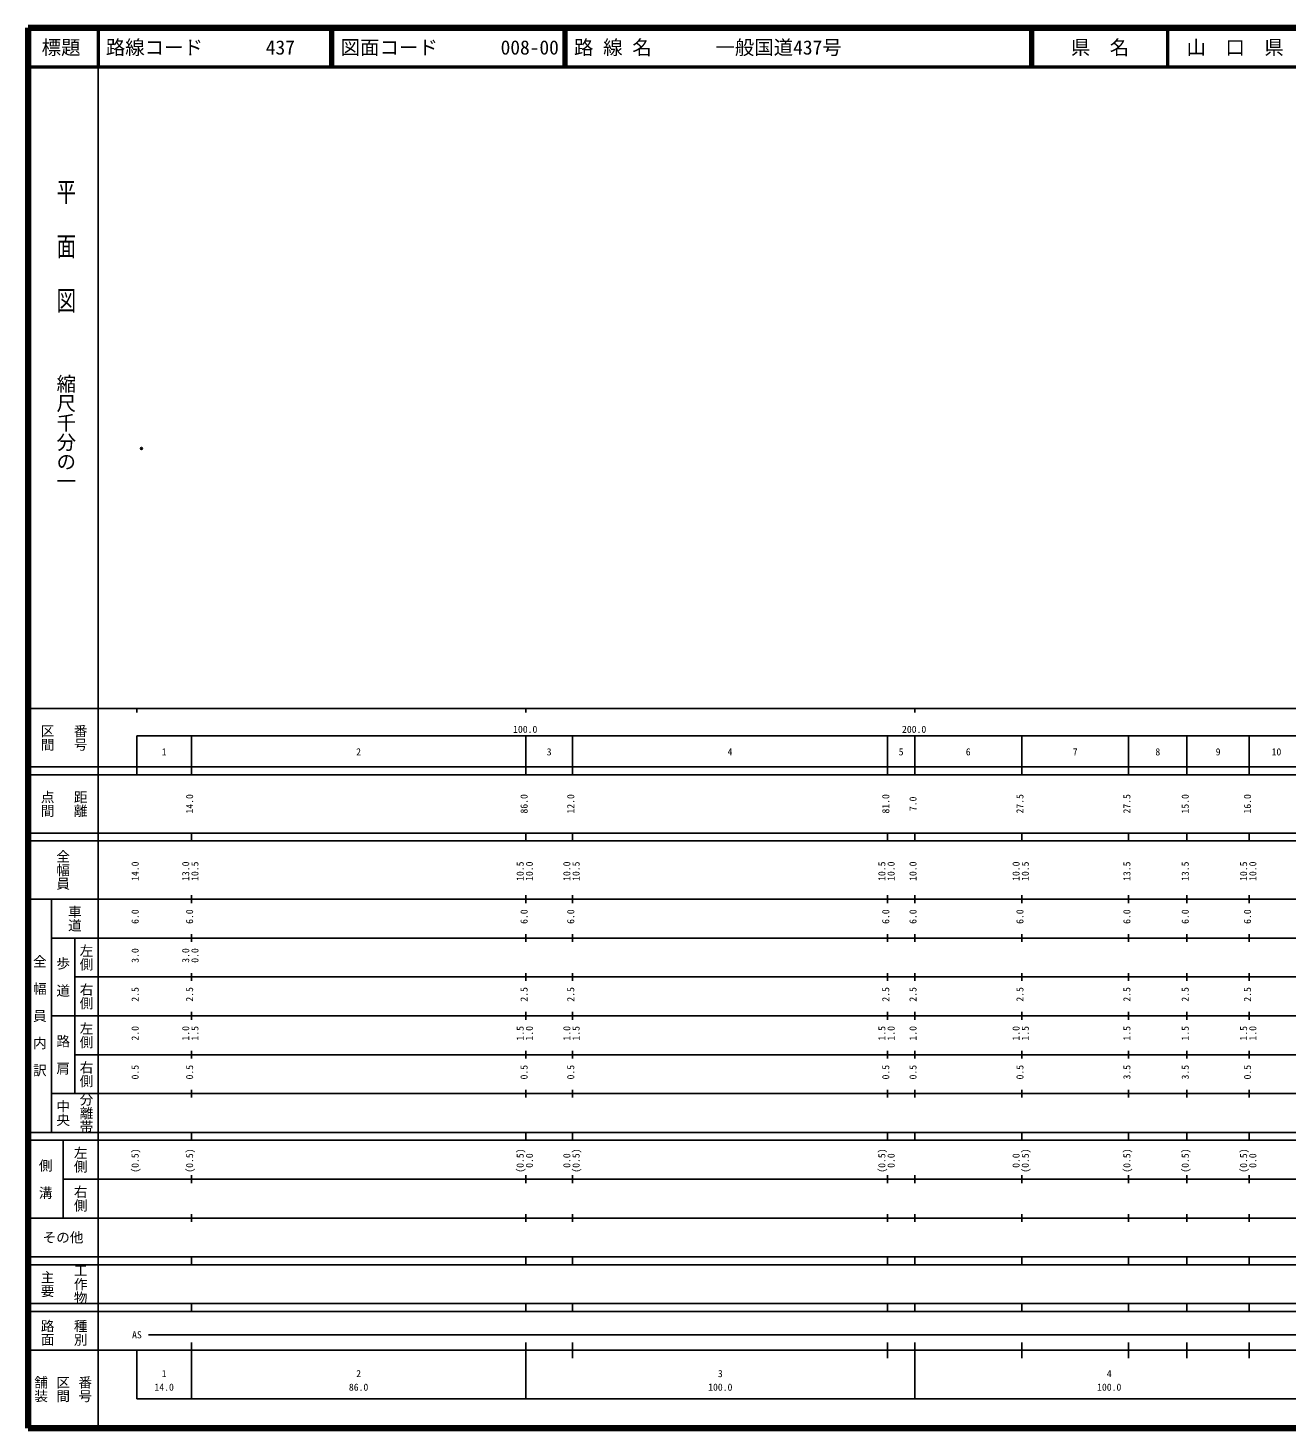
# Model space of a CAD drawing. Units: millimetres on the paper. Extents: x 40 to 680, y 20 to 380.
# Drawn here: x 40 to 363.7, y 20 to 380 of the extents above; entities that cross this region are included whole.
import ezdxf
from ezdxf.enums import TextEntityAlignment as Align

# ---------------------------------------------------------------- set-up
doc = ezdxf.new("R2010")
doc.units = ezdxf.units.MM
doc.header["$PDMODE"] = 32
doc.header["$PDSIZE"] = 0.5
doc.layers.add('M-OTRS', color=6, linetype='Continuous')
doc.layers.add('M-TTL-TXT', color=7, linetype='Continuous')
for name, color, linetype, lineweight in [('M-TTL', 2, 'Continuous', 140), ('M-TTL-BAND', 7, 'Continuous', 25), ('M-TTL-LINE', 7, 'Continuous', 50)]:
    doc.layers.add(name, color=color, linetype=linetype, lineweight=lineweight)
doc.styles.add('@ＭＳ ゴシック', font='')
doc.styles.add('ＭＳ ゴシック', font='')
doc.styles.get('@ＭＳ ゴシック').set_extended_font_data('@MS Gothic')
doc.styles.get('ＭＳ ゴシック').set_extended_font_data('MS Gothic')

msp = doc.modelspace()

# ---------------------------------------------------------------- linework, layer by layer
at = {"layer": 'M-OTRS'}
msp.add_point((69.152, 271.895), dxfattribs=at)
at = {"layer": 'M-TTL'}
for p, q in [((40, 380), (40, 20)), ((680, 380), (40, 380)), ((40, 20), (680, 20))]:
    msp.add_line(p, q, dxfattribs=at)
at = {"layer": 'M-TTL-BAND'}
for p, q in [((58, 370), (58, 20)), ((40, 205), (579, 205)), ((68, 205), (68, 204)), ((168, 205), (168, 204)), ((268, 205), (268, 204)), ((68, 198), (579, 198)), ((68, 198), (68, 188)), ((82, 188), (82, 198)), ((168, 188), (168, 198)), ((180, 188), (180, 198)), ((261, 188), (261, 198)), ((268, 188), (268, 198)), ((295.5, 188), (295.5, 198)), ((323, 188), (323, 198)), ((338, 188), (338, 198)), ((354, 188), (354, 198)), ((40, 190), (579, 190)), ((40, 188), (579, 188)), ((40, 173), (579, 173)), ((82, 171), (82, 173)), ((168, 171), (168, 173)), ((180, 171), (180, 173)), ((261, 171), (261, 173)), ((268, 171), (268, 173)), ((295.5, 171), (295.5, 173)), ((323, 171), (323, 173)), ((338, 171), (338, 173)), ((354, 171), (354, 173)), ((40, 171), (579, 171)), ((40, 156), (579, 156)), ((46, 96), (46, 156)), ((82, 155), (82, 157)), ((168, 155), (168, 157)), ((180, 155), (180, 157)), ((261, 155), (261, 157)), ((268, 155), (268, 157)), ((295.5, 155), (295.5, 157)), ((323, 155), (323, 157)), ((338, 155), (338, 157)), ((354, 155), (354, 157)), ((46, 146), (579, 146)), ((52, 146), (52, 106)), ((82, 145), (82, 147)), ((168, 145), (168, 147)), ((180, 145), (180, 147)), ((261, 145), (261, 147)), ((268, 145), (268, 147)), ((295.5, 145), (295.5, 147)), ((323, 145), (323, 147)), ((338, 145), (338, 147)), ((354, 145), (354, 147)), ((82, 135), (82, 137)), ((168, 135), (168, 137)), ((180, 135), (180, 137)), ((261, 135), (261, 137)), ((268, 135), (268, 137)), ((295.5, 135), (295.5, 137)), ((323, 135), (323, 137)), ((338, 135), (338, 137)), ((354, 135), (354, 137)), ((52, 136), (579, 136)), ((46, 126), (579, 126)), ((82, 125), (82, 127)), ((168, 125), (168, 127)), ((180, 125), (180, 127)), ((261, 125), (261, 127)), ((268, 125), (268, 127)), ((295.5, 125), (295.5, 127)), ((323, 125), (323, 127)), ((338, 125), (338, 127)), ((354, 125), (354, 127)), ((52, 116), (579, 116)), ((82, 115), (82, 117)), ((168, 115), (168, 117)), ((180, 115), (180, 117)), ((261, 115), (261, 117)), ((268, 115), (268, 117)), ((295.5, 115), (295.5, 117)), ((323, 115), (323, 117)), ((338, 115), (338, 117)), ((354, 115), (354, 117)), ((46, 106), (579, 106)), ((82, 105), (82, 107)), ((168, 105), (168, 107)), ((180, 105), (180, 107)), ((261, 105), (261, 107)), ((268, 105), (268, 107)), ((295.5, 105), (295.5, 107)), ((323, 105), (323, 107)), ((338, 105), (338, 107)), ((354, 105), (354, 107)), ((40, 96), (579, 96)), ((40, 94), (579, 94)), ((49, 94), (49, 74)), ((82, 94), (82, 96)), ((168, 94), (168, 96)), ((180, 94), (180, 96)), ((261, 94), (261, 96)), ((268, 94), (268, 96)), ((295.5, 94), (295.5, 96)), ((323, 94), (323, 96)), ((338, 94), (338, 96)), ((354, 94), (354, 96)), ((49, 84), (579, 84)), ((82, 83), (82, 85)), ((168, 83), (168, 85)), ((180, 83), (180, 85)), ((261, 83), (261, 85)), ((268, 83), (268, 85)), ((295.5, 83), (295.5, 85)), ((323, 83), (323, 85)), ((338, 83), (338, 85)), ((354, 83), (354, 85)), ((40, 74), (579, 74)), ((82, 73), (82, 75)), ((168, 73), (168, 75)), ((180, 73), (180, 75)), ((261, 73), (261, 75)), ((268, 73), (268, 75)), ((295.5, 73), (295.5, 75)), ((323, 73), (323, 75)), ((338, 73), (338, 75)), ((354, 73), (354, 75)), ((40, 64), (579, 64)), ((40, 62), (579, 62)), ((82, 62), (82, 64)), ((168, 62), (168, 64)), ((180, 62), (180, 64)), ((261, 62), (261, 64)), ((268, 62), (268, 64)), ((295.5, 62), (295.5, 64)), ((323, 62), (323, 64)), ((338, 62), (338, 64)), ((354, 62), (354, 64)), ((40, 52), (579, 52)), ((82, 50), (82, 52)), ((168, 50), (168, 52)), ((180, 50), (180, 52)), ((261, 50), (261, 52)), ((268, 50), (268, 52)), ((295.5, 50), (295.5, 52)), ((323, 50), (323, 52)), ((338, 50), (338, 52)), ((354, 50), (354, 52)), ((40, 50), (579, 50)), ((71, 44), (472, 44)), ((40, 40), (579, 40)), ((68, 40), (68, 27.5)), ((82, 27.5), (82, 42)), ((168, 27.5), (168, 42)), ((180, 38), (180, 42)), ((261, 38), (261, 42)), ((268, 27.5), (268, 42)), ((295.5, 38), (295.5, 42)), ((323, 38), (323, 42)), ((338, 38), (338, 42)), ((354, 38), (354, 42)), ((68, 27.5), (579, 27.5))]:
    msp.add_line(p, q, dxfattribs=at)
at = {"layer": 'M-TTL-LINE'}
for p, q in [((58, 380), (58, 370)), ((117.75, 380), (117.75, 370)), ((118.25, 380), (118.25, 370)), ((177.75, 380), (177.75, 370)), ((178.25, 380), (178.25, 370)), ((297.75, 380), (297.75, 370)), ((298.25, 380), (298.25, 370)), ((333, 380), (333, 370)), ((40, 370), (680, 370))]:
    msp.add_line(p, q, dxfattribs=at)

# ---------------------------------------------------------------- texts
at = {"layer": 'M-TTL-BAND', "style": '@ＭＳ ゴシック', "width": 1.4}
msp.add_text('平  面  図', height=3.666, rotation=270, dxfattribs=at).set_placement((49.777, 306.475), align=Align.MIDDLE_RIGHT)
at = {"layer": 'M-TTL-BAND', "style": '@ＭＳ ゴシック'}
msp.add_text('縮尺千分の一', height=3.666, rotation=270, dxfattribs=at).set_placement((49.777, 261.03), align=Align.MIDDLE_RIGHT)
for s, p in [('区間', (45, 197.5)), ('番号', (53.5, 197.5)), ('点間', (45, 180.5)), ('距離', (53.5, 180.5)), ('全幅員', (49, 163.5)), ('車道', (52, 151)), ('左側', (55, 141)), ('全\u3000幅\u3000員\u3000内\u3000訳', (43, 126)), ('歩\u3000道', (49, 136)), ('右側', (55, 131)), ('左側', (55, 121)), ('路\u3000肩', (49, 116)), ('右側', (55, 111)), ('分離帯', (55, 101)), ('中央', (49, 101)), ('左側', (53.5, 89)), ('側\u3000溝', (44.5, 84)), ('右側', (53.5, 79)), ('工作物', (53.5, 57)), ('主要', (45, 57)), ('路面', (45, 44.5)), ('種別', (53.5, 44.5)), ('舗装', (43.333, 30)), ('区間', (49, 30)), ('番号', (54.667, 30))]:
    msp.add_text(s, height=2.566, rotation=270, dxfattribs=at).set_placement(p, align=Align.MIDDLE_CENTER)
at = {"layer": 'M-TTL-BAND', "style": 'ＭＳ ゴシック'}
for s, p in [('100.0', (167.844, 198.195)), ('200.0', (267.844, 198.195)), ('1', (75, 192.405)), ('2', (125, 192.405)), ('3', (174, 192.405)), ('4', (220.5, 192.405)), ('5', (264.5, 192.405)), ('6', (281.75, 192.405)), ('7', (309.25, 192.405)), ('8', (330.5, 192.405)), ('9', (346, 192.405)), ('10', (361, 192.405)), ('AS', (68, 42.5)), ('1', (75, 32.523)), ('2', (125, 32.523)), ('3', (218, 32.523)), ('4', (318, 32.523)), ('14.0', (75, 29.033)), ('86.0', (125, 29.033)), ('100.0', (218, 29.033)), ('100.0', (318, 29.033))]:
    msp.add_text(s, height=1.833, dxfattribs=at).set_placement(p, align=Align.BOTTOM_CENTER)
for s, p in [('14.0', (83, 180.5)), ('86.0', (169, 180.5)), ('12.0', (181, 180.5)), ('81.0', (262, 180.5)), ('7.0', (269, 180.5)), ('27.5', (296.5, 180.5)), ('27.5', (324, 180.5)), ('15.0', (339, 180.5)), ('16.0', (355, 180.5)), ('14.0', (69, 163.174)), ('13.0', (82, 163.174)), ('10.5', (84.37, 163.174)), ('10.5', (168, 163.174)), ('10.0', (170.37, 163.174)), ('10.0', (180, 163.174)), ('10.5', (182.37, 163.174)), ('10.5', (261, 163.174)), ('10.0', (263.37, 163.174)), ('10.0', (269, 163.174)), ('10.0', (295.5, 163.174)), ('10.5', (297.87, 163.174)), ('13.5', (324, 163.174)), ('13.5', (339, 163.174)), ('10.5', (354, 163.174)), ('10.0', (356.37, 163.174)), ('6.0', (69, 151.5)), ('6.0', (83, 151.5)), ('6.0', (169, 151.5)), ('6.0', (181, 151.5)), ('6.0', (262, 151.5)), ('6.0', (269, 151.5)), ('6.0', (296.5, 151.5)), ('6.0', (324, 151.5)), ('6.0', (339, 151.5)), ('6.0', (355, 151.5)), ('3.0', (69, 141.5)), ('3.0', (82, 141.5)), ('0.0', (84.37, 141.5)), ('2.5', (69, 131.5)), ('2.5', (83, 131.5)), ('2.5', (169, 131.5)), ('2.5', (181, 131.5)), ('2.5', (262, 131.5)), ('2.5', (269, 131.5)), ('2.5', (296.5, 131.5)), ('2.5', (324, 131.5)), ('2.5', (339, 131.5)), ('2.5', (355, 131.5)), ('2.0', (69, 121.5)), ('1.0', (82, 121.5)), ('1.5', (84.37, 121.5)), ('1.5', (168, 121.5)), ('1.0', (170.37, 121.5)), ('1.0', (180, 121.5)), ('1.5', (182.37, 121.5)), ('1.5', (261, 121.5)), ('1.0', (263.37, 121.5)), ('1.0', (269, 121.5)), ('1.0', (295.5, 121.5)), ('1.5', (297.87, 121.5)), ('1.5', (324, 121.5)), ('1.5', (339, 121.5)), ('1.5', (354, 121.5)), ('1.0', (356.37, 121.5)), ('0.5', (69, 111.5)), ('0.5', (83, 111.5)), ('0.5', (169, 111.5)), ('0.5', (181, 111.5)), ('0.5', (262, 111.5)), ('0.5', (269, 111.5)), ('0.5', (296.5, 111.5)), ('3.5', (324, 111.5)), ('3.5', (339, 111.5)), ('0.5', (355, 111.5)), ('(0.5)', (69, 88.764)), ('(0.5)', (83, 88.764)), ('(0.5)', (168, 88.764)), ('0.0', (170.37, 88.764)), ('0.0', (180, 88.764)), ('(0.5)', (182.37, 88.764)), ('(0.5)', (261, 88.764)), ('0.0', (263.37, 88.764)), ('0.0', (295.5, 88.764)), ('(0.5)', (297.87, 88.764)), ('(0.5)', (324, 88.764)), ('(0.5)', (339, 88.764)), ('(0.5)', (354, 88.764)), ('0.0', (356.37, 88.764))]:
    msp.add_text(s, height=1.833, rotation=90, dxfattribs=at).set_placement(p, align=Align.BOTTOM_CENTER)
msp.add_text('その他', height=2.566, dxfattribs=at).set_placement((49, 69), align=Align.MIDDLE_CENTER)
at = {"layer": 'M-TTL-TXT', "style": 'ＭＳ ゴシック'}
for s, p in [('標題', (48.5, 375)), ('県\u3000名', (315.625, 375)), ('山\u3000口\u3000県', (350.375, 375))]:
    msp.add_text(s, height=3.666, dxfattribs=at).set_placement(p, align=Align.MIDDLE_CENTER)
for s, p in [('路線コード', (60, 375)), ('437', (101.142, 375)), ('437', (101.142, 375)), ('437', (101.142, 375)), ('図面コード', (120.38, 375)), ('008-00', (161.521, 375)), ('路 線 名', (180.38, 375)), ('一般国道437号', (216.734, 375))]:
    msp.add_text(s, height=3.666, dxfattribs=at).set_placement(p, align=Align.MIDDLE_LEFT)

doc.saveas('drawing.dxf')
